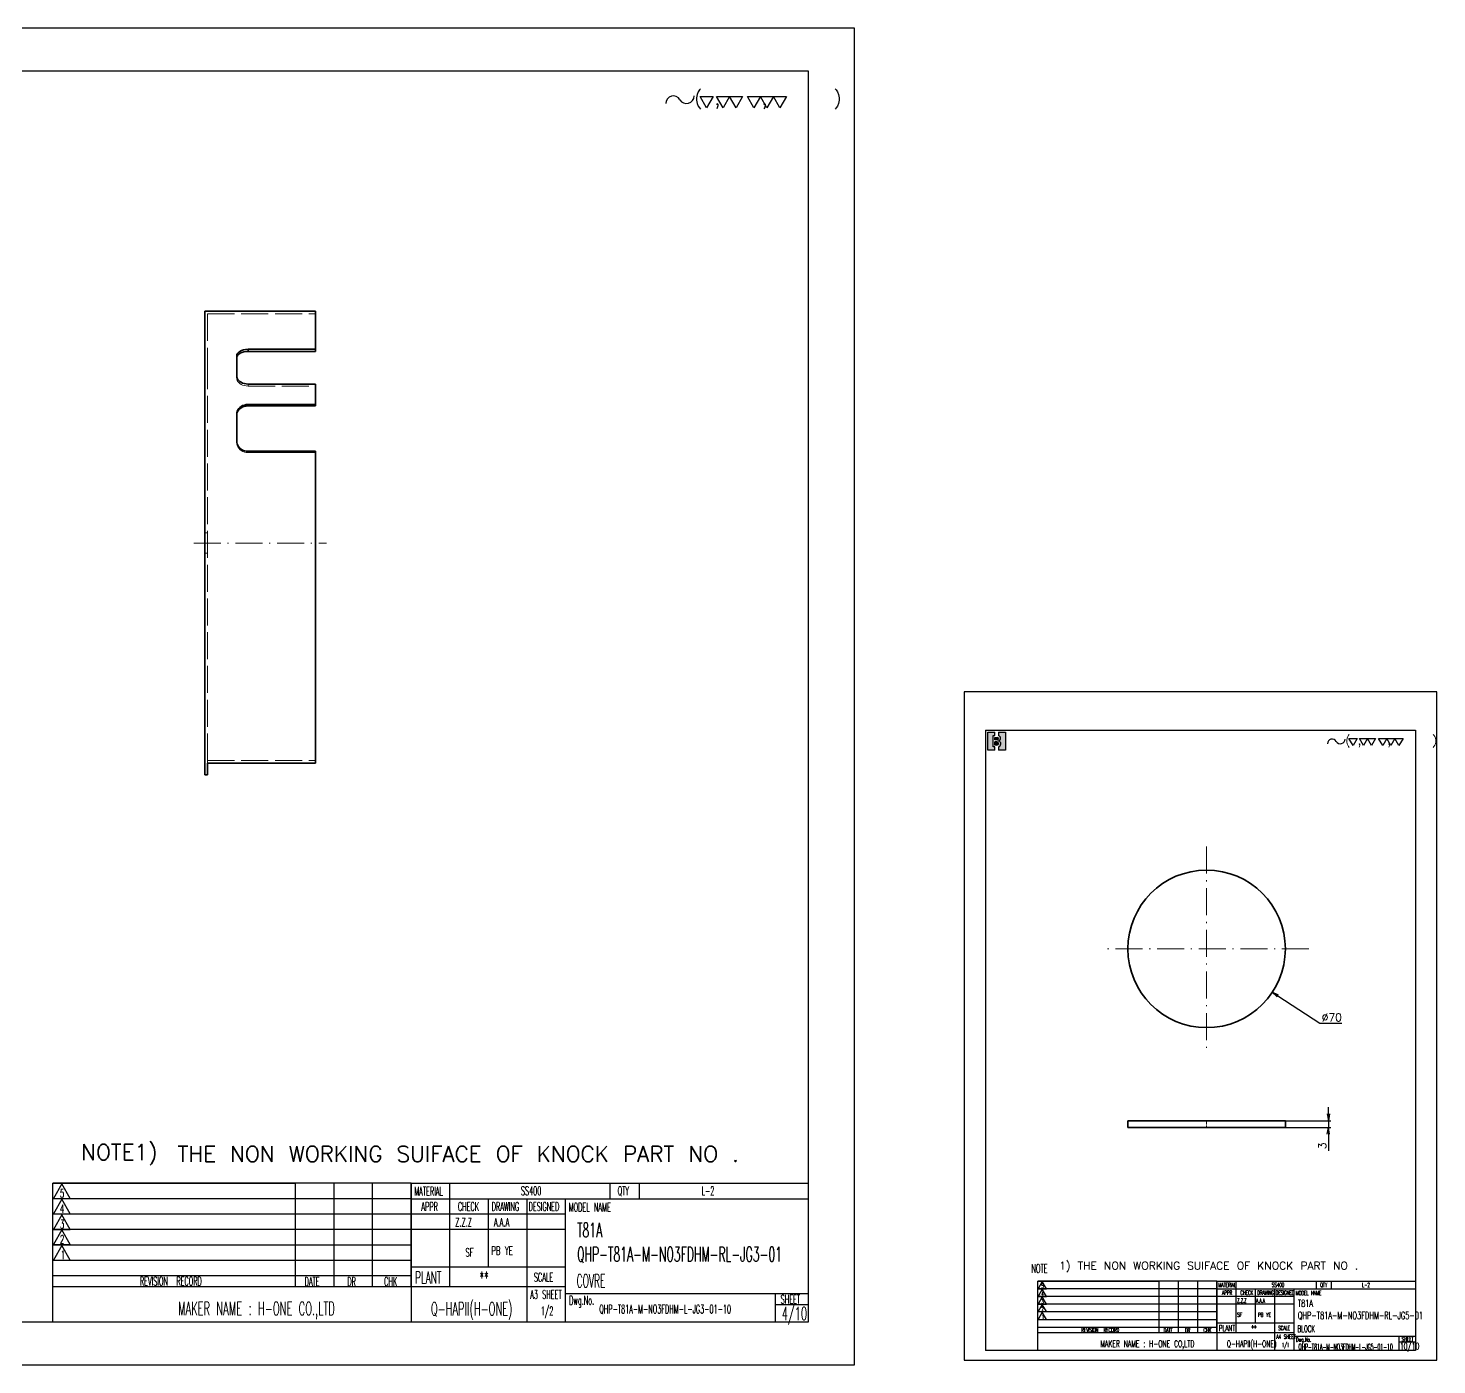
# Model space of a CAD drawing. Header units: inches. Extents: x 26 to 3258, y 12 to 621.
# Drawn here: x 1723 to 2349, y 25 to 619 of the extents above; entities that cross this region are included whole.
import ezdxf

# ---------------------------------------------------------------- set-up
doc = ezdxf.new("R2010")
doc.units = ezdxf.units.IN
doc.header["$MEASUREMENT"] = 0
for name, pattern in [('AM_ISO02W050', [7.5, 6, -1.5]), ('AM_ISO08W050', [18, 12, -1.5, 3, -1.5]), ('DASHDOT', [18.5, 12, -3, 0.5, -3]), ('DASHED', [15, 12, -3])]:
    doc.linetypes.add(name, pattern=pattern)
for name, color, linetype, lineweight in [('AM_7', 2, 'AM_ISO08W050', 25), ('AM_HID', 1, 'AM_ISO02W050', 25), ('标注层', 253, 'Continuous', 13)]:
    doc.layers.add(name, color=color, linetype=linetype, lineweight=lineweight)
doc.layers.add('title_frame', color=7, linetype='Continuous')
doc.layers.add('word_dim', color=253, linetype='Continuous')
doc.styles.add('MX_NOTE_STANDARD', font='txt.shx', dxfattribs={"bigfont": 'bigfont.shx'})
doc.styles.get("Standard").update_dxf_attribs({"font": 'txt', "bigfont": 'gbcbig.shx'})
doc.dimstyles.new('STANDARD 1-1', dxfattribs={"dimtxt": 3.5, "dimasz": 3, "dimexe": 1, "dimexo": 0, "dimgap": 1, "dimtad": 3, "dimdsep": 46, "dimtxsty": 'Standard', "dimblk1": 'OPEN', "dimblk2": 'OPEN', "dimsah": 1, "dimcen": 0, "dimclrd": 256, "dimclre": 256, "dimclrt": 3, "dimazin": 2, "dimtfac": 1, "dimtmove": 0, "dimatfit": 3, "dimldrblk": 'OPEN', "dimfxl": 0, "dimtolj": 1, "dimlwd": 25, "dimlwe": 25, "dimarcsym": 0})
doc.dimstyles.new('STANDARD 1-1$3', dxfattribs={"dimtxt": 3.5, "dimasz": 3, "dimexe": 1, "dimexo": 0, "dimgap": 1, "dimtad": 3, "dimtoh": 1, "dimdsep": 46, "dimtxsty": 'Standard', "dimblk1": 'OPEN', "dimblk2": 'OPEN', "dimsah": 1, "dimcen": 0, "dimclrd": 256, "dimclre": 256, "dimclrt": 3, "dimazin": 2, "dimtfac": 1, "dimtofl": 0, "dimtmove": 0, "dimatfit": 3, "dimldrblk": 'OPEN', "dimfxl": 0, "dimtolj": 1, "dimlwd": 25, "dimlwe": 25, "dimarcsym": 0})

# ---------------------------------------------------------------- blocks, each defined once
blk = doc.blocks.new('shiage0')
at = {"layer": 'word_dim', "color": 3, "linetype": 'Continuous'}
for centre, start, end in [((1.69, 0), 30, 180), ((4.61, 1.69), 210, 0)]:
    blk.add_arc(centre, 1.69, start, end, dxfattribs=at)
blk = doc.blocks.new('B\\M+18B40\\M+196A7\\M+100CF\\M+100B0\\M+100B8')
blk.add_hatch(color=1).paths.add_polyline_path([(0.4, 0.815), (0.4, 1), (0, 1), (0, 0), (0.4, 0), (0.4, 0.185), (0.3, 0.185), (0.3, 0.815)])
h = blk.add_hatch(color=1)
edge = h.paths.add_edge_path()
edge.add_line((0.6, 1), (0.6, 0.814))
edge.add_arc((0.585, 0.67), 0.145, 0, 84.06223, ccw=False)
edge.add_arc((0.585, 0.67), 0.145, -69.82873, 0, ccw=False)
edge.add_line((0.635, 0.534), (0.635, 0.512))
edge.add_arc((0.57, 0.355), 0.17, 0, 67.52049, ccw=False)
edge.add_arc((0.57, 0.355), 0.17, -79.83575, 0, ccw=False)
edge.add_line((0.6, 0.188), (0.6, 0))
edge.add_line((0.6, 0), (1, 0))
edge.add_line((1, 0), (1, 1))
edge.add_line((1, 1), (0.6, 1))
h = blk.add_hatch(color=1)
edge = h.paths.add_edge_path()
edge.add_arc((0.53, 0.645), 0.07, 360, 450)
edge.add_line((0.53, 0.715), (0.4, 0.715))
edge.add_line((0.4, 0.715), (0.4, 0.575))
edge.add_line((0.4, 0.575), (0.53, 0.575))
edge.add_arc((0.53, 0.645), 0.07, 270, 360)
h = blk.add_hatch(color=1)
edge = h.paths.add_edge_path()
edge.add_arc((0.515, 0.38), 0.095, 0, 90)
edge.add_line((0.515, 0.475), (0.4, 0.475))
edge.add_line((0.4, 0.475), (0.4, 0.285))
edge.add_line((0.4, 0.285), (0.515, 0.285))
edge.add_arc((0.515, 0.38), 0.095, 270, 360)
at = {"color": 1}
for p, q in [((0, 0), (0, 1)), ((0, 1), (0.4, 1)), ((0.3, 0.815), (0.4, 0.815)), ((0.3, 0.185), (0.3, 0.815)), ((0.4, 0.815), (0.4, 1)), ((0.6, 1), (0.6, 0.814)), ((0.6, 1), (1, 1)), ((1, 1), (1, 0)), ((0.4, 0.185), (0.3, 0.185)), ((0.4, 0.715), (0.53, 0.715)), ((0.4, 0.575), (0.4, 0.715)), ((0.53, 0.575), (0.4, 0.575)), ((0.515, 0.475), (0.4, 0.475)), ((0.4, 0.285), (0.4, 0.475)), ((0.515, 0.285), (0.4, 0.285)), ((0.4, 0), (0.4, 0.185)), ((0.57, 0.525), (0.57, 0.525)), ((0.6, 0.645), (0.6, 0.645)), ((0.6, 0.188), (0.6, 0)), ((0.61, 0.38), (0.61, 0.38)), ((0.635, 0.534), (0.635, 0.512)), ((0.73, 0.67), (0.73, 0.67)), ((0.74, 0.355), (0.74, 0.355)), ((0.4, 0), (0, 0)), ((1, 0), (0.6, 0))]:
    blk.add_line(p, q, dxfattribs=at)
for centre, radius, start, end in [((0.585, 0.67), 0.145, 360, 84.06223), ((0.515, 0.38), 0.095, 0, 90), ((0.515, 0.38), 0.095, 270, 0), ((0.53, 0.645), 0.07, 360, 90), ((0.53, 0.645), 0.07, 270, 360), ((0.57, 0.355), 0.17, 280.16425, 0), ((0.585, 0.67), 0.145, 290.17127, 0), ((0.57, 0.355), 0.17, 0, 67.52049)]:
    blk.add_arc(centre, radius, start, end, dxfattribs=at)
blk.add_attdef('B機密ﾏｰｸ', (-0.086, 1.075), '', height=0.2)
blk = doc.blocks.new('_Open')
at = {"color": 0, "lineweight": -2}
for p, q in [((-1, 0.17), (0, 0)), ((-1, -0.17), (0, 0)), ((0, 0), (-1, 0))]:
    blk.add_line(p, q, dxfattribs=at)
blk = doc.blocks.new('*D169')
at = {"layer": 'DEFPOINTS', "color": 0, "ltscale": 2}
for p in [(2217.16, 228.65), (2275.56, 190.06)]:
    blk.add_point(p, dxfattribs=at)
at = {"layer": '标注层', "lineweight": 25, "ltscale": 2}
for p, q in [((2296.61, 176.15), (2278.06, 188.4)), ((2306.4, 176.15), (2296.61, 176.15))]:
    blk.add_line(p, q, dxfattribs=at)
at = {"layer": '标注层', "lineweight": 25, "ltscale": 2, "xscale": 3, "yscale": 3, "zscale": 3, "rotation": 146.5452337418044}
blk.add_blockref('_Open', (2275.56, 190.06), dxfattribs=at)
at = {"layer": '标注层', "color": 3, "ltscale": 2, "insert": (2302.03, 178.9), "char_height": 3.5, "attachment_point": 5}
blk.add_mtext('\\A1;∅70', dxfattribs=at)
blk = doc.blocks.new('*D170')
at = {"layer": 'DEFPOINTS', "color": 0, "ltscale": 2}
for p in [(2281.36, 133.01), (2281.36, 130.01), (2300.52, 130.01)]:
    blk.add_point(p, dxfattribs=at)
at = {"layer": '标注层', "lineweight": 25, "ltscale": 2}
for p, q in [((2300.52, 136.01), (2300.52, 139.01)), ((2281.36, 133.01), (2301.52, 133.01)), ((2300.52, 133.01), (2300.52, 130.01)), ((2281.36, 130.01), (2301.52, 130.01)), ((2300.52, 127.01), (2300.52, 119.68))]:
    blk.add_line(p, q, dxfattribs=at)
at = {"layer": '标注层', "lineweight": 25, "ltscale": 2, "xscale": 3, "yscale": 3, "zscale": 3}
for p, rotation in [((2300.52, 133.01), 270), ((2300.52, 130.01), 90)]:
    blk.add_blockref('_Open', p, dxfattribs=dict(at, rotation=rotation))
at = {"layer": '标注层', "color": 3, "ltscale": 2, "insert": (2297.77, 121.84), "char_height": 3.5, "attachment_point": 5, "rotation": 90}
blk.add_mtext('\\A1;3', dxfattribs=at)

msp = doc.modelspace()

# ---------------------------------------------------------------- linework, layer by layer
at = {"lineweight": 35}
for p, q in [((1801.189, 468.623), (1801.189, 492.721)), ((1801.189, 492.721), (1850.388, 492.721)), ((1820.388, 475.799), (1850.388, 475.799)), ((1820.388, 474.874), (1850.388, 474.874)), ((1801.189, 468.623), (1801.189, 286.721)), ((1820.388, 460.373), (1850.388, 460.373)), ((1820.388, 460.373), (1850.388, 460.373)), ((1820.388, 451.262), (1850.388, 451.262)), ((1820.388, 450.658), (1850.388, 450.658)), ((1850.388, 430.478), (1820.388, 430.478)), ((1820.388, 430.478), (1850.388, 430.478)), ((1850.388, 430.478), (1850.388, 291.818)), ((1850.388, 291.818), (1802.388, 291.818)), ((2252.438, 133.01), (2211.36, 133.01)), ((2281.36, 133.01), (2252.438, 133.01)), ((2252.438, 130.01), (2211.36, 130.01)), ((2281.36, 130.01), (2252.438, 130.01))]:
    msp.add_line(p, q, dxfattribs=at)
at = {"lineweight": 35, "ltscale": 0.423032}
msp.add_line((1850.388, 475.799), (1850.388, 492.721), dxfattribs=at)
at = {"lineweight": 35, "ltscale": 0.393021}
msp.add_line((1850.388, 475.8), (1850.388, 491.521), dxfattribs=at)
at = {"lineweight": 35, "ltscale": 0.023141}
for p, q in [((1820.388, 474.874), (1820.388, 475.799)), ((1850.388, 474.874), (1850.388, 475.799))]:
    msp.add_line(p, q, dxfattribs=at)
at = {"lineweight": 35, "ltscale": 0.107929}
msp.add_line((1815.388, 468.623), (1815.388, 472.94), dxfattribs=at)
at = {"lineweight": 35, "ltscale": 0.117046}
msp.add_line((1815.388, 463.941), (1815.388, 468.623), dxfattribs=at)
at = {"lineweight": 35, "ltscale": 0.227755}
msp.add_line((1850.388, 460.373), (1850.388, 451.262), dxfattribs=at)
at = {"lineweight": 35, "ltscale": 0.015104}
for p, q in [((1820.388, 450.658), (1820.388, 451.262)), ((1850.388, 450.658), (1850.388, 451.262))]:
    msp.add_line(p, q, dxfattribs=at)
at = {"lineweight": 35, "ltscale": 0.30311}
msp.add_line((1815.388, 435.039), (1815.388, 447.164), dxfattribs=at)
at = {"lineweight": 35, "ltscale": 0.127425}
msp.add_line((1802.388, 286.721), (1802.388, 291.818), dxfattribs=at)
at = {"lineweight": 35, "ltscale": 0.029999}
msp.add_line((1801.189, 286.721), (1802.388, 286.721), dxfattribs=at)
at = {"lineweight": 35, "ltscale": 0.075}
for p, q in [((2211.36, 130.01), (2211.36, 133.01)), ((2281.36, 130.01), (2281.36, 133.01))]:
    msp.add_line(p, q, dxfattribs=at)
at = {"lineweight": 35}
for points in [[(1820.388, 475.799), (1819.366, 475.741), (1818.385, 475.567), (1817.489, 475.284), (1816.714, 474.9), (1816.389, 474.678), (1816.105, 474.438), (1815.795, 474.092), (1815.57, 473.723), (1815.434, 473.335), (1815.388, 472.94)], [(1815.388, 472.019), (1815.432, 472.407), (1815.563, 472.785), (1815.779, 473.147), (1815.994, 473.404), (1816.252, 473.646), (1816.893, 474.08), (1817.671, 474.428), (1818.556, 474.681), (1819.513, 474.831), (1820.388, 474.874)], [(1820.388, 460.373), (1819.558, 460.423), (1818.752, 460.574), (1817.993, 460.819), (1817.302, 461.149), (1816.73, 461.529), (1816.248, 461.964), (1815.865, 462.444), (1815.591, 462.955), (1815.439, 463.445), (1815.388, 463.941)], [(1820.388, 460.373), (1819.558, 460.423), (1818.752, 460.574), (1817.993, 460.819), (1817.302, 461.149), (1816.73, 461.529), (1816.248, 461.964), (1815.865, 462.444), (1815.591, 462.955), (1815.439, 463.445), (1815.388, 463.941)], [(1820.388, 451.262), (1819.556, 451.206), (1818.75, 451.039), (1817.992, 450.767), (1817.304, 450.4), (1816.729, 449.97), (1816.246, 449.475), (1815.866, 448.926), (1815.593, 448.337), (1815.44, 447.757), (1815.388, 447.164)], [(1815.388, 446.562), (1815.444, 447.177), (1815.608, 447.776), (1815.88, 448.349), (1816.255, 448.882), (1816.746, 449.382), (1817.332, 449.814), (1817.999, 450.167), (1818.731, 450.43), (1819.547, 450.601), (1820.388, 450.658)], [(1820.388, 430.478), (1819.554, 430.543), (1818.746, 430.734), (1817.99, 431.044), (1817.306, 431.458), (1816.727, 431.947), (1816.243, 432.504), (1815.862, 433.116), (1815.6, 433.738), (1815.442, 434.384), (1815.388, 435.039)], [(1820.388, 430.478), (1819.554, 430.543), (1818.746, 430.734), (1817.99, 431.044), (1817.306, 431.458), (1816.727, 431.947), (1816.243, 432.504), (1815.862, 433.116), (1815.6, 433.738), (1815.442, 434.384), (1815.388, 435.039)]]:
    msp.add_lwpolyline(points, dxfattribs=at)
msp.add_circle((2246.36, 209.351), 35, dxfattribs=at)
at = {"layer": 'AM_7', "linetype": 'DASHDOT', "lineweight": 13}
for p, q in [((1796.268, 389.721), (1855.308, 389.721)), ((2246.36, 254.851), (2246.36, 163.851)), ((2291.86, 209.351), (2200.86, 209.351))]:
    msp.add_line(p, q, dxfattribs=at)
at = {"layer": 'AM_7', "linetype": 'DASHDOT', "lineweight": 13, "ltscale": 0.089999}
msp.add_line((2246.36, 129.71), (2246.36, 133.31), dxfattribs=at)
at = {"layer": 'AM_HID', "linetype": 'DASHED', "lineweight": 13}
for p, q in [((1802.388, 491.521), (1802.388, 467.704)), ((1802.388, 491.521), (1850.388, 491.521)), ((1820.388, 475.799), (1850.388, 475.799)), ((1820.388, 474.874), (1850.388, 474.874)), ((1802.388, 293.081), (1802.388, 467.704)), ((1820.388, 459.447), (1850.388, 459.447)), ((1820.388, 459.447), (1850.388, 459.447)), ((1850.388, 451.262), (1820.388, 451.262)), ((1850.388, 450.658), (1820.388, 450.658)), ((1850.388, 429.874), (1820.388, 429.874)), ((1820.388, 429.874), (1850.388, 429.874)), ((1802.388, 293.081), (1850.388, 293.081)), ((1802.388, 293.081), (1850.388, 293.081)), ((1850.388, 291.818), (1802.388, 291.818))]:
    msp.add_line(p, q, dxfattribs=at)
at = {"layer": 'AM_HID', "linetype": 'DASHED', "lineweight": 13, "ltscale": 0.023141}
for p, q in [((1820.388, 475.799), (1820.388, 474.874)), ((1820.388, 459.447), (1820.388, 460.373)), ((1820.388, 460.373), (1820.388, 459.447))]:
    msp.add_line(p, q, dxfattribs=at)
at = {"layer": 'AM_HID', "linetype": 'DASHED', "lineweight": 13, "ltscale": 0.023035}
msp.add_line((1815.388, 463.941), (1815.388, 463.02), dxfattribs=at)
at = {"layer": 'AM_HID', "linetype": 'DASHED', "lineweight": 13, "ltscale": 0.015104}
for p, q in [((1820.388, 451.262), (1820.388, 450.658)), ((1820.388, 429.874), (1820.388, 430.478)), ((1820.388, 430.478), (1820.388, 429.874))]:
    msp.add_line(p, q, dxfattribs=at)
at = {"layer": 'AM_HID', "linetype": 'DASHED', "lineweight": 13, "ltscale": 0.015034}
msp.add_line((1815.388, 435.039), (1815.388, 434.438), dxfattribs=at)
at = {"layer": 'AM_HID', "linetype": 'DASHED', "lineweight": 13, "ltscale": 0.029999}
for p, q in [((1801.189, 394.221), (1802.388, 394.221)), ((1801.189, 385.221), (1802.388, 385.221))]:
    msp.add_line(p, q, dxfattribs=at)
at = {"layer": 'AM_HID', "linetype": 'DASHED', "lineweight": 13, "ltscale": 0.031581}
msp.add_line((1802.388, 291.818), (1802.388, 293.081), dxfattribs=at)
at = {"layer": 'AM_HID', "linetype": 'DASHED', "lineweight": 13}
for points in [[(1820.388, 475.799), (1819.366, 475.741), (1818.385, 475.567), (1817.489, 475.284), (1816.714, 474.9), (1816.389, 474.678), (1816.105, 474.438), (1815.795, 474.092), (1815.57, 473.723), (1815.434, 473.335), (1815.388, 472.94)], [(1815.388, 472.019), (1815.432, 472.407), (1815.563, 472.785), (1815.779, 473.147), (1815.994, 473.404), (1816.252, 473.646), (1816.893, 474.08), (1817.671, 474.428), (1818.556, 474.681), (1819.513, 474.831), (1820.388, 474.874)], [(1815.388, 463.02), (1815.444, 462.501), (1815.609, 461.99), (1815.88, 461.498), (1816.252, 461.037), (1816.744, 460.594), (1817.329, 460.21), (1817.993, 459.894), (1818.719, 459.657), (1819.541, 459.5), (1820.388, 459.447)], [(1815.388, 463.02), (1815.444, 462.501), (1815.609, 461.99), (1815.88, 461.498), (1816.252, 461.037), (1816.744, 460.594), (1817.329, 460.21), (1817.993, 459.894), (1818.719, 459.657), (1819.541, 459.5), (1820.388, 459.447)], [(1820.388, 451.262), (1819.556, 451.206), (1818.75, 451.039), (1817.992, 450.767), (1817.304, 450.4), (1816.729, 449.97), (1816.246, 449.475), (1815.866, 448.926), (1815.593, 448.337), (1815.44, 447.757), (1815.388, 447.164)], [(1815.388, 446.562), (1815.444, 447.177), (1815.608, 447.776), (1815.88, 448.349), (1816.255, 448.882), (1816.746, 449.382), (1817.332, 449.814), (1817.999, 450.167), (1818.731, 450.43), (1819.547, 450.601), (1820.388, 450.658)], [(1815.388, 434.438), (1815.444, 433.77), (1815.608, 433.113), (1815.88, 432.48), (1816.255, 431.886), (1816.744, 431.327), (1817.329, 430.838), (1817.998, 430.435), (1818.737, 430.133), (1819.549, 429.939), (1820.388, 429.874)], [(1815.388, 434.438), (1815.444, 433.77), (1815.608, 433.113), (1815.88, 432.48), (1816.255, 431.886), (1816.744, 431.327), (1817.329, 430.838), (1817.998, 430.435), (1818.737, 430.133), (1819.549, 429.939), (1820.388, 429.874)]]:
    msp.add_lwpolyline(points, dxfattribs=at)
at = {"layer": 'title_frame'}
for p, q in [((2148.174, 306.606), (2339.174, 306.606)), ((2148.174, 306.606), (2148.174, 30.856)), ((2153.174, 306.606), (2339.174, 306.606)), ((2339.174, 306.606), (2339.174, 30.856)), ((1733.66, 43.436), (1733.66, 105.176)), ((1733.66, 105.176), (1841.46, 105.176)), ((1892.91, 105.176), (1733.66, 105.176)), ((1737.621, 104.934), (1733.861, 98.423)), ((1741.38, 98.423), (1737.621, 104.934)), ((1841.46, 59.116), (1841.46, 105.176)), ((1858.61, 59.116), (1858.61, 105.176)), ((1858.61, 59.116), (1858.61, 105.176)), ((1875.76, 59.116), (1875.76, 105.176)), ((1875.76, 59.116), (1875.76, 105.176)), ((1892.91, 105.176), (1892.91, 98.316)), ((1892.91, 105.176), (1892.91, 43.436)), ((1892.91, 105.176), (1892.91, 43.436)), ((1892.91, 59.116), (1892.91, 105.176)), ((1892.91, 105.176), (2069.31, 105.176)), ((1910.06, 59.116), (1910.06, 105.176)), ((1981.11, 105.176), (1981.11, 98.316)), ((1994.256, 105.176), (1994.256, 98.316)), ((1841.46, 98.316), (1733.66, 98.316)), ((1892.91, 98.316), (1733.66, 98.316)), ((1733.861, 98.423), (1741.38, 98.423)), ((1737.621, 98.118), (1733.861, 91.607)), ((1741.38, 91.607), (1737.621, 98.118)), ((1892.91, 98.316), (2069.31, 98.316)), ((1927.21, 68.125), (1927.21, 98.316)), ((1944.36, 43.436), (1944.36, 98.316)), ((1961.51, 43.436), (1961.51, 98.316)), ((1841.46, 91.456), (1733.66, 91.456)), ((1892.91, 91.456), (1733.66, 91.456)), ((1733.861, 91.607), (1741.38, 91.607)), ((1737.621, 91.201), (1733.861, 84.689)), ((1741.38, 84.689), (1737.621, 91.201)), ((1961.51, 91.456), (1892.91, 91.456)), ((1841.46, 84.596), (1733.66, 84.596)), ((1892.91, 84.596), (1733.66, 84.596)), ((1733.861, 84.689), (1741.38, 84.689)), ((1737.621, 84.511), (1733.861, 78)), ((1741.38, 78), (1737.621, 84.511)), ((1961.51, 84.596), (1892.91, 84.596)), ((1841.46, 77.736), (1733.66, 77.736)), ((1892.91, 77.736), (1733.66, 77.736)), ((1733.861, 78), (1741.38, 78)), ((1737.621, 77.593), (1733.861, 71.082)), ((1741.38, 71.082), (1737.621, 77.593)), ((1841.46, 70.876), (1733.66, 70.876)), ((1892.91, 70.876), (1733.66, 70.876)), ((1733.861, 71.082), (1741.38, 71.082)), ((1841.46, 64.016), (1733.66, 64.016)), ((1892.91, 64.016), (1733.66, 64.016)), ((1892.91, 68.125), (1961.51, 68.125)), ((1892.91, 59.116), (1733.66, 59.116)), ((1961.51, 59.116), (1892.91, 59.116)), ((2171.349, 30.856), (2171.349, 61.726)), ((2171.349, 61.726), (2225.249, 61.726)), ((2250.974, 61.726), (2171.349, 61.726)), ((2225.249, 58.296), (2171.349, 58.296)), ((2250.974, 58.296), (2171.349, 58.296)), ((2173.329, 61.605), (2171.45, 58.349)), ((2171.45, 58.349), (2175.209, 58.349)), ((2173.329, 58.197), (2171.45, 54.941)), ((2175.209, 58.349), (2173.329, 61.605)), ((2175.209, 54.941), (2173.329, 58.197)), ((2225.249, 38.696), (2225.249, 61.726)), ((2233.824, 38.696), (2233.824, 61.726)), ((2233.824, 38.696), (2233.824, 61.726)), ((2242.399, 38.696), (2242.399, 61.726)), ((2242.399, 38.696), (2242.399, 61.726)), ((2250.974, 61.726), (2250.974, 58.296)), ((2250.974, 61.726), (2250.974, 30.856)), ((2250.974, 61.726), (2250.974, 30.856)), ((2250.974, 38.696), (2250.974, 61.726)), ((2250.974, 61.726), (2339.174, 61.726)), ((2250.974, 58.296), (2339.174, 58.296)), ((2259.549, 38.696), (2259.549, 61.726)), ((2268.124, 43.2), (2268.124, 58.296)), ((2276.699, 30.856), (2276.699, 58.296)), ((2285.274, 30.856), (2285.274, 58.296)), ((2295.074, 61.726), (2295.074, 58.296)), ((2301.647, 61.726), (2301.647, 58.296)), ((1961.51, 56.176), (2069.31, 56.176)), ((2054.61, 56.176), (2054.61, 43.436)), ((2054.61, 51.276), (2069.31, 51.276)), ((2225.249, 54.866), (2171.349, 54.866)), ((2250.974, 54.866), (2171.349, 54.866)), ((2225.249, 51.436), (2171.349, 51.436)), ((2250.974, 51.436), (2171.349, 51.436)), ((2171.45, 54.941), (2175.209, 54.941)), ((2173.329, 54.738), (2171.45, 51.482)), ((2171.45, 51.482), (2175.209, 51.482)), ((2173.329, 51.393), (2171.45, 48.138)), ((2175.209, 51.482), (2173.329, 54.738)), ((2175.209, 48.138), (2173.329, 51.393)), ((2285.274, 54.866), (2250.974, 54.866)), ((2285.274, 51.436), (2250.974, 51.436)), ((2225.249, 48.006), (2171.349, 48.006)), ((2250.974, 48.006), (2171.349, 48.006)), ((2225.249, 44.576), (2171.349, 44.576)), ((2250.974, 44.576), (2171.349, 44.576)), ((2171.45, 48.138), (2175.209, 48.138)), ((2173.329, 47.934), (2171.45, 44.679)), ((2171.45, 44.679), (2175.209, 44.679)), ((2175.209, 44.679), (2173.329, 47.934)), ((2069.31, 43.436), (1961.51, 43.436)), ((2225.249, 41.146), (2171.349, 41.146)), ((2250.974, 41.146), (2171.349, 41.146)), ((2250.974, 38.696), (2171.349, 38.696)), ((2250.974, 43.2), (2285.274, 43.2)), ((2285.274, 38.696), (2250.974, 38.696)), ((2285.274, 37.226), (2339.174, 37.226)), ((2331.824, 37.226), (2331.824, 30.856)), ((2331.824, 34.776), (2339.174, 34.776)), ((2339.174, 30.856), (2148.174, 30.856)), ((2339.174, 30.856), (2285.274, 30.856))]:
    msp.add_line(p, q, dxfattribs=at)
at = {"layer": 'title_frame', "color": 4}
for points in [[(2089.96, 618.511), (1249.96, 618.511), (1249.96, 24.511), (2089.96, 24.511)], [(2138.674, 26.606), (2348.674, 26.606), (2348.674, 323.606), (2138.674, 323.606)]]:
    msp.add_lwpolyline(points, close=True, dxfattribs=at)
at = {"layer": 'title_frame'}
msp.add_lwpolyline([(1270.61, 599.586), (2069.31, 599.586), (2069.31, 43.436), (1270.61, 43.436)], close=True, dxfattribs=at)
at = {"layer": 'title_frame', "color": 3, "linetype": 'Continuous'}
for points in [[(2024.127, 583.069), (2021.237, 588.075), (2027.017, 588.075)], [(2031.495, 583.069), (2028.605, 588.075), (2040.165, 588.075), (2037.275, 583.069), (2034.385, 588.075)], [(2045.22, 583.069), (2042.33, 588.075), (2059.67, 588.075), (2056.78, 583.069), (2053.89, 588.075), (2051, 583.069), (2048.11, 588.075)], [(2311.443, 299.766), (2309.637, 302.894), (2313.249, 302.894)], [(2316.048, 299.766), (2314.242, 302.894), (2321.467, 302.894), (2319.661, 299.766), (2317.854, 302.894)], [(2324.626, 299.766), (2322.82, 302.894), (2333.658, 302.894), (2331.851, 299.766), (2330.045, 302.894), (2328.239, 299.766), (2326.433, 302.894)]]:
    msp.add_lwpolyline(points, close=True, dxfattribs=at)

# ---------------------------------------------------------------- block references
at = {"xscale": 7.778749999997672, "yscale": 7.9375, "zscale": 7.9375}
msp.add_blockref('B\\M+18B40\\M+196A7\\M+100CF\\M+100B0\\M+100B8', (2149.154, 297.668), dxfattribs=at)
at = {"layer": 'title_frame', "color": 3, "linetype": 'Continuous'}
for p, xscale, yscale, zscale in [((2006.017, 585.016), 2, 2, 2), ((2300.062, 300.508), 1.25, 1.25, 1.25)]:
    msp.add_blockref('shiage0', p, dxfattribs=dict(at, xscale=xscale, yscale=yscale, zscale=zscale))

# ---------------------------------------------------------------- texts
for height, p in [(6, (2018.661, 584.473)), (3.75, (2307.965, 300.168))]:
    msp.add_text('( ,   ,     )', height=height, dxfattribs=at).set_placement(p)
at = {"layer": 'title_frame', "color": 3, "style": 'MX_NOTE_STANDARD'}
for s, height, width, p in [('5', 3.759, 0.545, (1736.831, 98.865)), ('MATERIAL', 3.8667, 0.545, (1894.255, 99.713)), ('SS400', 3.8667, 0.545, (1941.657, 99.88)), ('QTY', 3.8667, 0.545, (1984.657, 99.88)), ('L-2', 3.8667, 0.545, (2021.912, 99.88)), ('4', 3.759, 0.545, (1736.831, 92.049)), ('APPR', 3.8667, 0.545, (1897.446, 92.909)), ('CHECK', 3.8667, 0.545, (1913.638, 92.909)), ('DRAWING', 3.8667, 0.545, (1928.677, 92.909)), ('DESIGNED', 3.8667, 0.545, (1945.06, 92.909)), ('MODEL NAME', 3.8667, 0.545, (1962.917, 92.614)), ('3', 3.759, 0.545, (1736.831, 85.131)), ('Z.Z.Z', 3.724, 0.545, (1912.51, 85.976)), ('A.A.A', 3.724, 0.545, (1929.66, 85.976)), ('2', 3.759, 0.545, (1736.831, 78.442)), ('T81A', 6.468, 0.545, (1966.57, 81.17)), ('1', 3.759, 0.545, (1737.224, 71.524)), ('SF', 3.724, 0.6, (1916.976, 72.618)), ('PB YE', 3.724, 0.6, (1928.521, 73.377)), ('QHP-T81A-M-NO3FDHM-RL-JG3-01', 6.468, 0.545, (1966.57, 70.437)), ('NOTE', 3.92, 0.545, (2168.518, 65.351)), ('REVISION  RECORD', 3.86669, 0.545, (1772.308, 59.75)), ('DATE', 3.8667, 0.545, (1845.535, 59.591)), ('DR', 3.8667, 0.545, (1864.523, 59.57)), ('CHK', 3.8667, 0.545, (1880.876, 59.636)), ('PLANT', 5.3704, 0.545, (1894.583, 60.624)), ('**', 5.3704, 0.545, (1923.296, 60.624)), ('SCALE', 3.8667, 0.545, (1947.412, 61.505)), ('COVRE', 5.88, 0.5, (1966.423, 58.854)), ('A3 SHEET', 3.8667, 0.545, (1945.77, 53.87)), ('5', 1.88, 0.545, (2172.935, 58.57)), ('4', 1.88, 0.545, (2172.935, 55.162)), ('MATERIAL', 1.9333, 0.545, (2251.646, 58.994)), ('APPR', 1.9333, 0.545, (2253.242, 55.592)), ('CHECK', 1.9333, 0.545, (2261.338, 55.592)), ('DRAWING', 1.9333, 0.545, (2268.858, 55.592)), ('SS400', 1.9333, 0.545, (2275.348, 59.078)), ('DESIGNED', 1.9333, 0.545, (2277.049, 55.592)), ('MODEL NAME', 1.9333, 0.545, (2285.977, 55.445)), ('QTY', 1.9333, 0.545, (2296.847, 59.078)), ('L-2', 1.9333, 0.545, (2315.475, 59.078)), ('MAKER NAME : H-ONE CO.,LTD', 5.88, 0.545, (1789.319, 46.569)), ('Q-HAPII(H-ONE)', 5.88, 0.545, (1901.622, 46.473)), ('1/2', 3.8667, 0.545, (1950.473, 46.511)), ('Dwg.No.', 3.8667, 0.545, (1963.088, 51.232)), ('QHP-T81A-M-NO3FDHM-L-JG3-01-10', 3.86669, 0.545, (1976.493, 47.37)), ('SHEET', 3.8667, 0.545, (2057.09, 51.691)), ('4/10', 5.88, 0.545, (2057.564, 44.368)), ('3', 1.88, 0.545, (2172.935, 51.704)), ('2', 1.88, 0.545, (2172.935, 48.359)), ('Z.Z.Z', 1.862, 0.545, (2259.916, 52.126)), ('A.A.A', 1.862, 0.545, (2268.409, 52.126)), ('T81A', 3.234, 0.545, (2286.899, 50.215)), ('1', 1.88, 0.545, (2173.131, 44.9)), ('SF', 1.862, 0.6, (2259.942, 45.826)), ('PB YE', 1.862, 0.6, (2269.142, 45.826)), ('QHP-T81A-M-NO3FDHM-RL-JG5-01', 3.234, 0.545, (2286.899, 44.849)), ('REVISION  RECORD', 1.93334, 0.545, (2190.673, 39.013)), ('DATE', 1.9333, 0.545, (2227.287, 38.933)), ('DR', 1.9333, 0.545, (2236.781, 38.923)), ('CHK', 1.9333, 0.545, (2244.957, 38.956)), ('PLANT', 2.6852, 0.545, (2251.81, 39.45)), ('**', 2.6852, 0.545, (2266.167, 39.45)), ('A4 SHEET', 1.9333, 0.545, (2277.404, 36.073)), ('SCALE', 1.9333, 0.545, (2278.225, 39.89)), ('BLOCK', 2.94, 0.5, (2286.711, 39.057)), ('MAKER NAME : H-ONE CO,LTD ', 2.94, 0.545, (2199.179, 32.422)), ('Q-HAPII(H-ONE)', 2.94, 0.545, (2255.33, 32.374)), ('1/1', 1.9333, 0.545, (2279.756, 32.393)), ('Dwg.No.', 1.9333, 0.545, (2286.063, 34.754)), ('QHP-T81A-M-NO3FDHM-L-JG5-01-10', 2.8, 0.441, (2287.228, 31.083)), ('10/10', 2.94, 0.545, (2332.3, 31.322)), ('SHEET', 1.9333, 0.545, (2333.064, 34.983))]:
    msp.add_text(s, height=height, dxfattribs=dict(at, width=width)).set_placement(p)
at = {"layer": 'title_frame', "color": 3, "insert": (2180.832, 70.305), "char_height": 3.5, "width": 176.06683, "attachment_point": 1}
msp.add_mtext('1) THE NON WORKING SUIFACE OF KNOCK PART NO .', dxfattribs=at)
at = {"layer": 'word_dim', "color": 3, "linetype": 'Continuous'}
msp.add_text('NOTE1) ', height=7, dxfattribs=at).set_placement((1746.213, 115.507))
at = {"layer": 'word_dim', "color": 3, "insert": (1782.834, 121.726), "char_height": 7, "width": 352.13365, "attachment_point": 1}
msp.add_mtext(' THE NON WORKING SUIFACE OF KNOCK PART NO .', dxfattribs=at)

# ---------------------------------------------------------------- dimensions: what is measured, and where the dimension line sits
at = {"layer": '标注层', "ltscale": 2}
dim = msp.add_diameter_dim_2p(p1=(2217.159, 228.646), p2=(2275.561, 190.056), dimstyle='STANDARD 1-1$3', dxfattribs=at)
dim.commit()
dim.dimension.update_dxf_attribs({"geometry": '*D169', "text_midpoint": (2302.027, 176.148), "dimtype": 163})
dim = msp.add_linear_dim(base=(2300.515, 130.01), p1=(2281.36, 133.01), p2=(2281.36, 130.01), angle=90, dimstyle='STANDARD 1-1', dxfattribs=at)
dim.commit()
dim.dimension.update_dxf_attribs({"geometry": '*D170', "text_midpoint": (2297.765, 121.843)})

doc.saveas('drawing.dxf')
